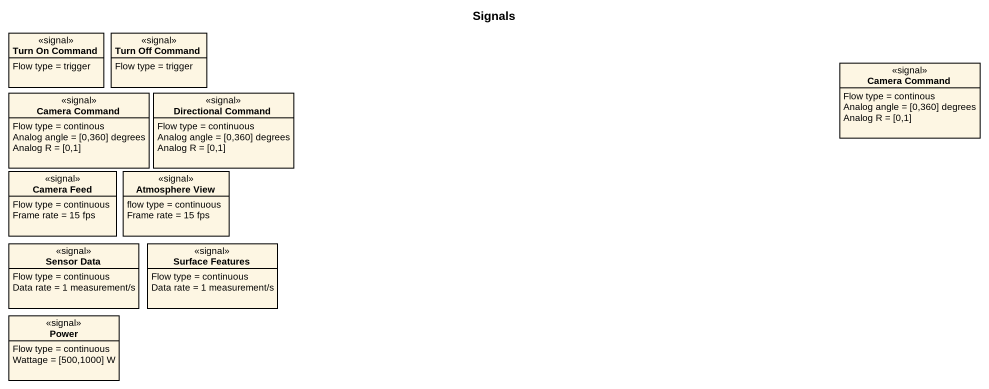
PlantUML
@startuml
title Signals
hide circle
hide empty members
class "Turn On Command" as Turn_On_Command <<signal>> {
  Flow type = trigger
}
class "Turn Off Command" as Turn_Off_Command <<signal>> {
  Flow type = trigger
}
class "Camera Command" as Camera_Command <<signal>> {
  Flow type = continous
  Analog angle = [0,360] degrees
  Analog R = [0,1]
}
class "Directional Command" as Directional_Command <<signal>> {
  Flow type = continuous
  Analog angle = [0,360] degrees
  Analog R = [0,1]
}
class "Camera Command" as Camera_Command_2 <<signal>> {
  Flow type = continous
  Analog angle = [0,360] degrees
  Analog R = [0,1]
}
class "Camera Feed" as Camera_Feed <<signal>> {
  Flow type = continuous
  Frame rate = 15 fps
}
class "Atmosphere View" as Atmosphere_View <<signal>> {
  flow type = continuous
  Frame rate = 15 fps
}
class "Sensor Data" as Sensor_Data <<signal>> {
  Flow type = continuous
  Data rate = 1 measurement/s
}
class "Surface Features" as Surface_Features <<signal>> {
  Flow type = continuous
  Data rate = 1 measurement/s
}
class Power <<signal>> {
  Flow type = continuous
  Wattage = [500,1000] W
}
@enduml
